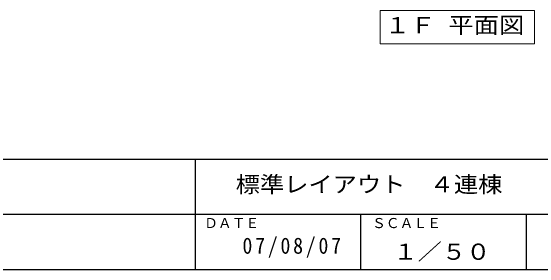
# Model space of a CAD drawing. Units: millimetres at full size, sheet at 1:50; details may follow other scales. Extents: x -9796 to 9869, y -7043 to 6939.
# Drawn here: x -4802 to 4, y -7043 to -4695 of the extents above; entities that cross this region are included whole.
import ezdxf
from ezdxf.enums import TextEntityAlignment as Align

# ---------------------------------------------------------------- set-up
doc = ezdxf.new("R2010")
doc.units = ezdxf.units.MM
doc.header["$LTSCALE"] = 50
doc.layers.add('0-0', color=7, linetype='Continuous', lineweight=25)
doc.layers.add('0-A', color=7, linetype='Continuous', lineweight=25)
doc.styles.add('ＭＳ ゴシック', font='')
doc.styles.get('ＭＳ ゴシック').set_extended_font_data('MS Gothic')

msp = doc.modelspace()

# ---------------------------------------------------------------- linework, layer by layer
at = {"layer": '0-0'}
for p, q in [((-9796.21, -6043.08), (9868.57, -6043.08)), ((-3126.62, -6043.61), (-3126.62, -7043.08)), ((-5711.41, -6543.08), (8940.96, -6543.08)), ((-1626.61, -6543.4), (-1626.61, -7043.08)), ((-126.61, -6543.4), (-126.61, -7043.08)), ((-9796.21, -7043.08), (9865.95, -7043.08))]:
    msp.add_line(p, q, dxfattribs=at)
at = {"layer": '0-A', "color": 4, "lineweight": 18}
msp.add_lwpolyline([(-1450.11, -4995.38), (-50.11, -4995.38), (-50.11, -4695.38), (-1450.11, -4695.38)], close=True, dxfattribs=at)

# ---------------------------------------------------------------- texts
at = {"layer": '0-0', "color": 4, "style": 'ＭＳ ゴシック'}
for s, p in [('ＤＡＴＥ', (-3046.47, -6695.88)), ('ＳＣＡＬＥ', (-1523.21, -6695.88))]:
    msp.add_text(s, height=91.64, dxfattribs=at).set_placement(p, align=Align.BOTTOM_LEFT)
at = {"layer": '0-0', "style": 'ＭＳ ゴシック', "width": 1.1}
msp.add_text('１／５０', height=146.6, dxfattribs=at).set_placement((-1329.52, -6999.9), align=Align.BOTTOM_LEFT)
at = {"layer": '0-A', "style": 'ＭＳ ゴシック'}
for s, width, p in [('１Ｆ 平面図', 1.15, (-1406.73, -4944.26)), ('標準レイアウト\u3000４連棟', 1.1, (-2760.34, -6389.24))]:
    msp.add_text(s, height=146.6, dxfattribs=dict(at, width=width)).set_placement(p, align=Align.BOTTOM_LEFT)
at = {"layer": '0-A', "insert": (-2698.64, -6936.65), "char_height": 146.6, "attachment_point": 7, "style": 'ＭＳ ゴシック'}
msp.add_mtext('\\T1.28;\\W0.9;07/08/07', dxfattribs=at)

doc.saveas('drawing.dxf')
